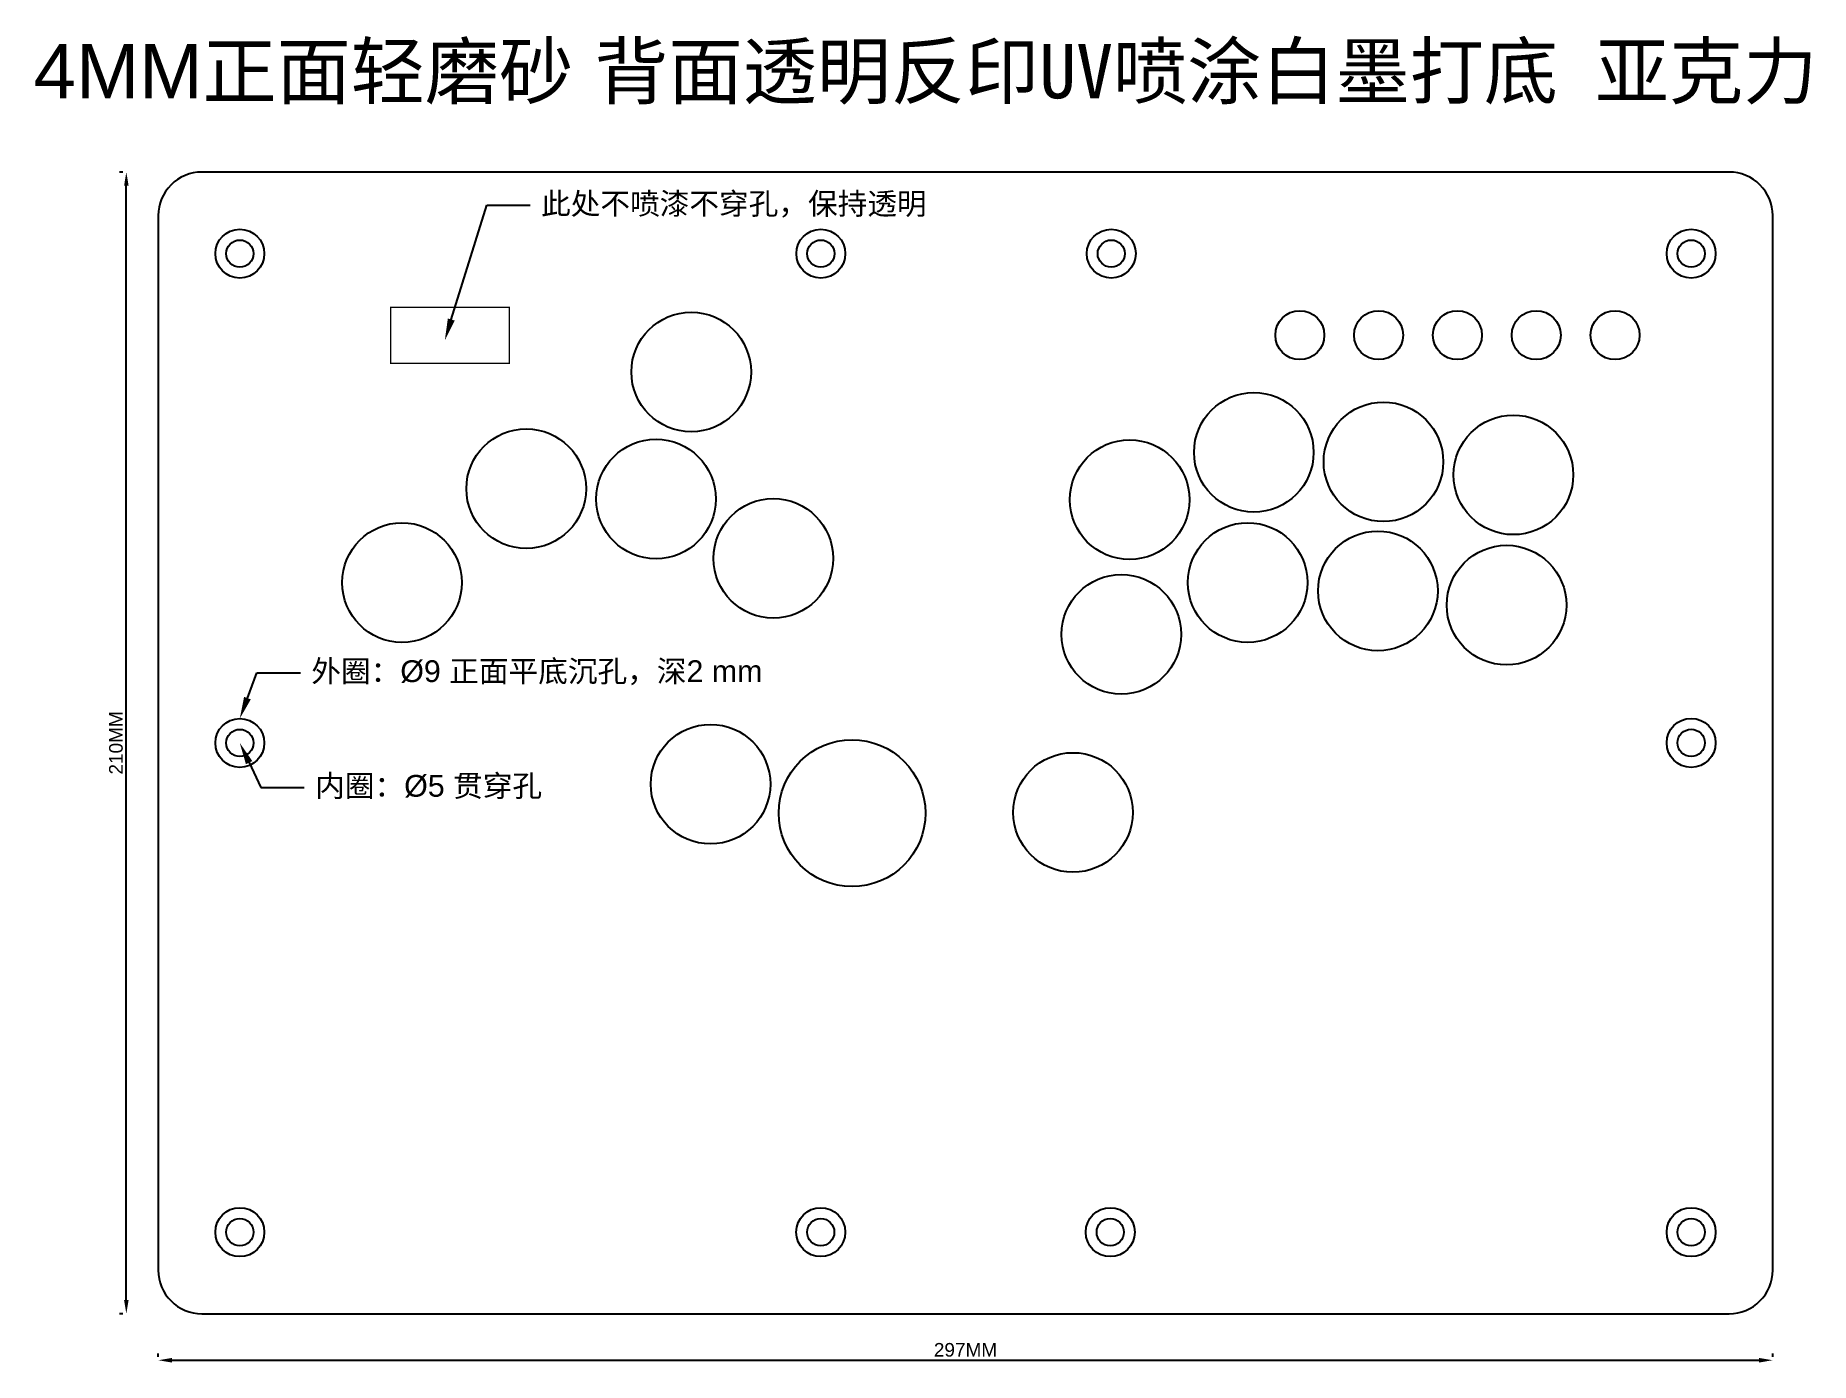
# Model space of a CAD drawing. Header units: millimetres. Extents: x -23 to 304, y -9 to 235.
import ezdxf
from ezdxf import colors
from ezdxf.entities.mleader import LeaderData, LeaderLine
from ezdxf.math import Vec2, Vec3

# ---------------------------------------------------------------- set-up
doc = ezdxf.new("R2010")
doc.units = ezdxf.units.MM
doc.styles.get("Standard").update_dxf_attribs({"font": 'arial.ttf'})
doc.dimstyles.new('ISO-25', dxfattribs={"dimtxt": 2.5, "dimasz": 2.5, "dimexe": 1.25, "dimexo": 0.625, "dimtad": 1, "dimtxsty": 'Standard', "dimcen": 2.5, "dimadec": 0, "dimazin": 0, "dimtfac": 1, "dimtmove": 0, "dimatfit": 3, "dimfxl": 1, "dimarcsym": 0})

# ---------------------------------------------------------------- blocks, each defined once
blk = doc.blocks.new('*D2')
at = {"color": 0, "lineweight": -2, "transparency": 16777216}
for p, q in [((0, -7.93), (0, -7.31)), ((2.5, -8.56), (294.5, -8.56)), ((297, -7.93), (297, -7.31))]:
    blk.add_line(p, q, dxfattribs=at)
at = {"color": 0, "transparency": 16777216}
for points in [[(2.5, -8.14), (2.5, -8.98), (0, -8.56)], [(294.5, -8.14), (294.5, -8.98), (297, -8.56)]]:
    blk.add_solid(points, dxfattribs=at)
at = {"layer": 'Defpoints', "color": 0, "transparency": 16777216}
for p in [(0, -8.56), (297, -8.56), (297, -8.56)]:
    blk.add_point(p, dxfattribs=at)
at = {"color": 0, "transparency": 16777216, "insert": (148.5, -6.66), "char_height": 2.5, "attachment_point": 5}
blk.add_mtext('297MM', dxfattribs=at)
blk = doc.blocks.new('*D3')
at = {"color": 0, "lineweight": -2, "transparency": 16777216}
for p, q in [((-6.5, 210), (-7.13, 210)), ((-5.88, 2.5), (-5.88, 207.5)), ((-6.5, 0), (-7.13, 0))]:
    blk.add_line(p, q, dxfattribs=at)
at = {"color": 0, "transparency": 16777216}
for points in [[(-6.29, 207.5), (-5.46, 207.5), (-5.88, 210)], [(-6.29, 2.5), (-5.46, 2.5), (-5.88, 0)]]:
    blk.add_solid(points, dxfattribs=at)
at = {"layer": 'Defpoints', "color": 0, "transparency": 16777216}
for p in [(-5.88, 210), (-5.88, 210), (-5.88, 0)]:
    blk.add_point(p, dxfattribs=at)
at = {"color": 0, "transparency": 16777216, "insert": (-7.78, 105), "char_height": 2.5, "attachment_point": 5, "rotation": 90}
blk.add_mtext('210MM', dxfattribs=at)

msp = doc.modelspace()

# ---------------------------------------------------------------- linework, layer by layer
msp.add_lwpolyline([(8, 210), (8, 210, 0.4142136), (0, 202), (0, 8, 0.4142136), (8, 0), (289, 0, 0.4142136), (297, 8), (297, 202, 0.4142136), (289, 210)], format="xyb", close=True)
at = {"const_width": 0.254}
msp.add_lwpolyline([(42.731, 185.12), (42.731, 174.833), (64.575, 174.833), (64.575, 185.12), (42.731, 185.12)], close=True, dxfattribs=at)
for centre, radius in [((15, 195), 4.5), ((121.887, 195), 4.5), ((175.32, 195), 4.5), ((282, 195), 4.5), ((15, 195), 2.5), ((121.887, 195), 2.5), ((175.32, 195), 2.5), ((282, 195), 2.5), ((98.044, 173.228), 11), ((210.001, 180), 4.5), ((224.5, 180), 4.5), ((239, 180), 4.5), ((253.5, 180), 4.5), ((268, 180), 4.5), ((201.547, 158.445), 11), ((225.393, 156.701), 11), ((249.301, 154.305), 11), ((67.691, 151.765), 11), ((91.567, 149.86), 11), ((178.689, 149.733), 11), ((113.157, 138.938), 11), ((44.829, 134.49), 11), ((200.406, 134.493), 11), ((224.364, 132.961), 11), ((248.039, 130.346), 11), ((177.165, 124.968), 11), ((15, 104.987), 4.5), ((101.6, 97.409), 11), ((282, 105), 4.5), ((15, 104.987), 2.5), ((127.635, 92.075), 13.5), ((282, 105), 2.5), ((168.275, 92.202), 11), ((15, 15), 4.5), ((15, 15), 2.5), ((121.867, 15), 4.5), ((121.867, 15), 2.5), ((175.133, 14.996), 4.5), ((175.133, 14.996), 2.5), ((282, 14.996), 4.5), ((282, 14.996), 2.5)]:
    msp.add_circle(centre, radius)

# ---------------------------------------------------------------- texts
at = {"insert": (-22.908, 233.573), "char_height": 10, "attachment_point": 1}
msp.add_mtext_dynamic_manual_height_columns('4MM{\\fSimSun|b0|i0|c134|p2;正面轻磨砂} {\\fSimSun|b0|i0|c134|p2;背面透明反印UV喷涂白墨打底 亚克力}', width=344.55996, gutter_width=12.5, heights=[15.31], dxfattribs=at)

# ---------------------------------------------------------------- dimensions: what is measured, and where the dimension line sits
dim = msp.add_linear_dim(base=(-5.878, 210), p1=(-5.878, 0), p2=(-5.878, 210), angle=90, dimstyle='ISO-25', override={"dimpost": 'MM'})
dim.commit()
dim.dimension.update_dxf_attribs({"geometry": '*D3', "text_midpoint": (-7.779, 105)})
dim = msp.add_linear_dim(base=(297, -8.56), p1=(0, -8.56), p2=(297, -8.56), dimstyle='ISO-25', override={"dimpost": 'MM'})
dim.commit()
dim.dimension.update_dxf_attribs({"geometry": '*D2', "text_midpoint": (148.5, -6.658)})

# ---------------------------------------------------------------- leaders
ml = msp.add_multileader_mtext('Standard')
ml.set_content('{\\fSimSun|b0|i0|c134|p2;此处不喷漆不穿孔，保持透明}', color=256)
ml.set_leader_properties()
ml.build(insert=Vec2(0, 0))
ctx = ml.context
ctx.base_point, ctx.plane_origin = Vec3(68.423, 203.905), Vec3(53.053, 180.35)
notes = []
notes.append((ctx, [(0, (1, 1, 0), (60.423, 203.905), (1, 0), 8, [(0, [(52.716, 179.066)], 0, [])])]))
ctx.mtext.insert, ctx.mtext.flow_direction = Vec3(70.423, 206.196), 5
ml = msp.add_multileader_mtext('Standard')
ml.set_content('{\\fSimSun|b0|i0|c134|p2;外圈：}Ø9 {\\fSimSun|b0|i0|c134|p2;正面平底沉孔，深}2 mm', color=256)
ml.set_leader_properties()
ml.build(insert=Vec2(0, 0))
ctx = ml.context
ctx.base_point, ctx.plane_origin = Vec3(26.152, 117.915), Vec3(15, 109.487)
notes.append((ctx, [(0, (1, 1, 0), (18.152, 117.915), (1, 0), 8, [(0, [(15, 109.487)], 0, [])])]))
ctx.mtext.insert, ctx.mtext.flow_direction = Vec3(28.152, 120.194), 5
ml = msp.add_multileader_mtext('Standard')
ml.set_content('{\\fSimSun|b0|i0|c134|p2;内圈：}Ø5 {\\fSimSun|b0|i0|c134|p2;贯穿孔}', color=256)
ml.set_leader_properties()
ml.build(insert=Vec2(0, 0))
ctx = ml.context
ctx.base_point, ctx.plane_origin = Vec3(26.868, 96.812), Vec3(15, 104.987)
notes.append((ctx, [(0, (1, 1, 0), (18.868, 96.812), (1, 0), 8, [(0, [(15, 104.987)], 0, [])])]))
ctx.mtext.insert, ctx.mtext.flow_direction = Vec3(28.868, 99.102), 5
for ctx, leaders in notes:
    for number, flags, end, landing, length, lines in leaders:
        leader = LeaderData()
        leader.index, (leader.has_last_leader_line, leader.has_dogleg_vector, leader.attachment_direction) = number, flags
        leader.last_leader_point, leader.dogleg_vector, leader.dogleg_length = Vec3(end), Vec3(landing), length
        for number, points, colour, breaks in lines:
            line = LeaderLine()
            line.index, line.vertices, line.color, line.breaks = number, Vec3.list(points), colors.encode_raw_color(colour), breaks
            leader.lines.append(line)
        ctx.leaders.append(leader)

doc.saveas('drawing.dxf')
